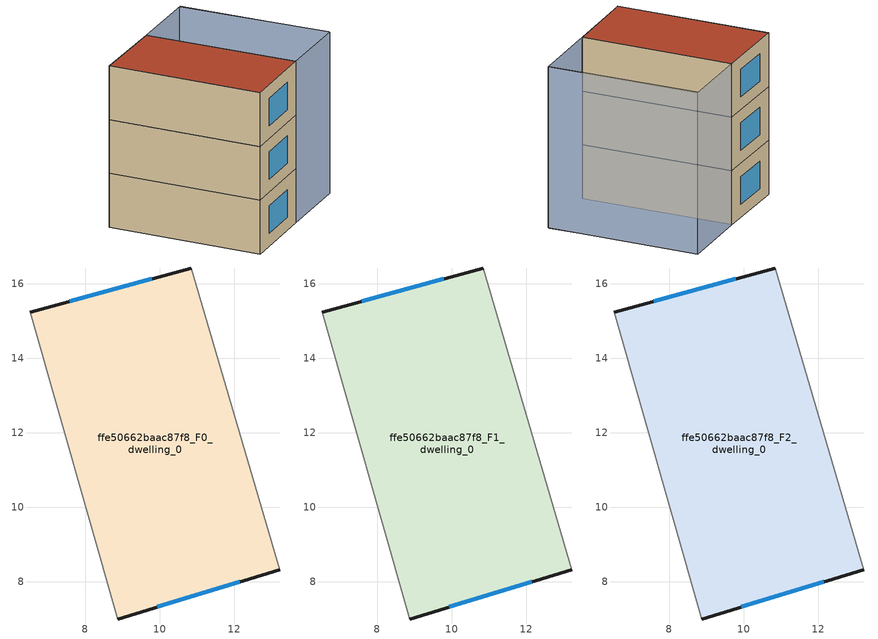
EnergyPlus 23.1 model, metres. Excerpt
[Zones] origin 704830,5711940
ffe50662baac87f8_F0_dwelling_0
 floor ground (EU_floor_Construction): 10.84,16.42 13.21,8.33 8.87,7.01 6.53,15.23 z0
 wall outside (EU_wall_Construction): 8.87,7.01 13.21,8.33 / 10.84,16.42 6.53,15.23 z0:3
 wall adiabatic (EU_wall_Construction): 13.21,8.33 10.84,16.42 / 6.53,15.23 8.87,7.01 z0:3
 window (EU_Window_Construction): 9.93,7.33 12.15,8.01 / 9.78,16.13 7.59,15.52 z0.73:2.27
ffe50662baac87f8_F1_dwelling_0
 floor to ffe50662baac87f8_F0_dwelling_0 (EU_floor_Construction): 10.84,16.42 13.21,8.33 8.87,7.01 6.53,15.23 z3
 wall outside (EU_wall_Construction): 8.87,7.01 13.21,8.33 / 10.84,16.42 6.53,15.23 z3:6
 wall adiabatic (EU_wall_Construction): 13.21,8.33 10.84,16.42 / 6.53,15.23 8.87,7.01 z3:6
 window (EU_Window_Construction): 9.93,7.33 12.15,8.01 / 9.78,16.13 7.59,15.52 z3.73:5.27
ffe50662baac87f8_F2_dwelling_0
 floor to ffe50662baac87f8_F1_dwelling_0 (EU_floor_Construction): 10.84,16.42 13.21,8.33 8.87,7.01 6.53,15.23 z6
 wall outside (EU_wall_Construction): 8.87,7.01 13.21,8.33 / 10.84,16.42 6.53,15.23 z6:9
 wall adiabatic (EU_wall_Construction): 13.21,8.33 10.84,16.42 / 6.53,15.23 8.87,7.01 z6:9
 window (EU_Window_Construction): 9.93,7.33 12.15,8.01 / 9.78,16.13 7.59,15.52 z6.73:8.27
 roof outside (EU_roof_Construction): 13.21,8.33 10.84,16.42 6.53,15.23 8.87,7.01 z9
shading: 6.53,15.23 8.89,7 / 17.28,9.57 14.84,17.56 / 13.22,8.33 10.84,16.42 / 10.84,16.42 14.92,17.62 / 14.92,17.62 17.29,9.53 / 17.29,9.53 13.22,8.33 z0:9
[Building]
EU S2 Campaign: North Axis=0; Terrain=City; Solar Distribution=FullExterior
[Site:Location]
London: Latitude=51.5; Longitude=-0.5; Time Zone=0; Elevation=25
[SizingPeriod:WeatherFileDays]
AnnualSizingPeriod: Begin Month=1; Begin Day of Month=1; End Month=12; End Day of Month=31; Day of Week for Start Day=Monday; Use Weather File Daylight Saving Period=No; Use Weather File Rain and Snow Indicators=No
[MATERIAL]
EU_InternalMass_Material: Roughness=MediumRough; Thickness=0.1; Conductivity=1; Density=1800; Specific Heat=900; Thermal Absorptance=0.9; Solar Absorptance=0.7; Visible Absorptance=0.7
[MATERIAL:NOMASS] Roughness=MediumRough; Thermal Absorptance=0.9; Solar Absorptance=0.7; Visible Absorptance=0.7
Name | Thermal Resistance
EU_wall_NoMass | 0.50783
EU_roof_NoMass | 0.465511
EU_floor_NoMass | 2.03132
[WINDOWMATERIAL:SIMPLEGLAZINGSYSTEM]
EU_Window_SimpleGlazing: UFactor=4.38586; Solar Heat Gain Coefficient=0.85; Visible Transmittance=0.85
[CONSTRUCTION]
EU_wall_Construction: EU_wall_NoMass
EU_roof_Construction: EU_roof_NoMass
EU_floor_Construction: EU_floor_NoMass
EU_Window_Construction: EU_Window_SimpleGlazing
EU_InternalMass_Construction: EU_InternalMass_Material
[ZONE] Type=1; Multiplier=1; Ceiling Height=autocalculate; Floor Area=autocalculate; Part of Total Floor Area=Yes
Name | Volume
ffe50662baac87f8_F0_dwelling_0 | 114.729
ffe50662baac87f8_F1_dwelling_0; ffe50662baac87f8_F2_dwelling_0 | 114.728
[INTERNALMASS] Construction=EU_InternalMass_Construction; Surface Area=38.2431
Name | Zone or ZoneList
ffe50662baac87f8_F0_dwelling_0_EU_InternalMass | ffe50662baac87f8_F0_dwelling_0
ffe50662baac87f8_F1_dwelling_0_EU_InternalMass | ffe50662baac87f8_F1_dwelling_0
ffe50662baac87f8_F2_dwelling_0_EU_InternalMass | ffe50662baac87f8_F2_dwelling_0
[OTHEREQUIPMENT] Fuel Type=Electricity; Design Level Calculation Method=Watts/Area; Power per Zone Floor Area=1; Fraction Latent=0; Fraction Radiant=0; Fraction Lost=0; Carbon Dioxide Generation Rate=0; EndUse Subcategory=EU_Step8_InternalGains
Name | Zone or ZoneList or Space or SpaceList | Schedule
EU_Step8_InternalGain_ffe50662baac87f8_F0_dwelling_0_f000 | ffe50662baac87f8_F0_dwelling_0 | EU_Step8_GainSchedule_ffe50662baac87f8_F0_dwelling_0_f000
EU_Step8_InternalGain_ffe50662baac87f8_F1_dwelling_0_f000 | ffe50662baac87f8_F1_dwelling_0 | EU_Step8_GainSchedule_ffe50662baac87f8_F1_dwelling_0_f000
EU_Step8_InternalGain_ffe50662baac87f8_F2_dwelling_0_f000 | ffe50662baac87f8_F2_dwelling_0 | EU_Step8_GainSchedule_ffe50662baac87f8_F2_dwelling_0_f000
[ZONEVENTILATION:DESIGNFLOWRATE] Schedule=EU_AlwaysOn; Design Flow Rate Calculation Method=AirChanges/Hour; Air Changes per Hour=0.537044; Ventilation Type=Natural; Fan Pressure Rise=0; Fan Total Efficiency=1; Constant Term Coefficient=1; Temperature Term Coefficient=0; Velocity Term Coefficient=0; Velocity Squared Term Coefficient=0; Minimum Indoor Temperature=-100; Maximum Indoor Temperature=100; Delta Temperature=-100; Minimum Outdoor Temperature=-100; Maximum Outdoor Temperature=100; Maximum Wind Speed=40
Name | Zone or ZoneList or Space or SpaceList
EU_ConstantAir_ffe50662baac87f8_F0_dwelling_0 | ffe50662baac87f8_F0_dwelling_0
EU_ConstantAir_ffe50662baac87f8_F1_dwelling_0 | ffe50662baac87f8_F1_dwelling_0
EU_ConstantAir_ffe50662baac87f8_F2_dwelling_0 | ffe50662baac87f8_F2_dwelling_0
[HVACTEMPLATE:THERMOSTAT] Constant Heating Setpoint=20; Constant Cooling Setpoint=50
EU_HeatOnly_ffe50662baac87f8_F0_dwelling_0; EU_HeatOnly_ffe50662baac87f8_F1_dwelling_0; EU_HeatOnly_ffe50662baac87f8_F2_dwelling_0
[HVACTEMPLATE:ZONE:IDEALLOADSAIRSYSTEM] System Availability Schedule=EU_AlwaysOn; Maximum Heating Supply Air Temperature=50; Minimum Cooling Supply Air Temperature=13; Maximum Heating Supply Air Humidity Ratio=0.0156; Minimum Cooling Supply Air Humidity Ratio=0.0077; Heating Limit=NoLimit; Cooling Limit=NoLimit; Heating Availability Schedule=EU_AlwaysOn; Cooling Availability Schedule=EU_CoolingOff; Dehumidification Control Type=ConstantSensibleHeatRatio; Cooling Sensible Heat Ratio=0.7; Dehumidification Setpoint=60; Humidification Control Type=None; Humidification Setpoint=30; Outdoor Air Method=None; Outdoor Air Flow Rate per Person=0.00944; Outdoor Air Flow Rate per Zone Floor Area=0; Outdoor Air Flow Rate per Zone=0; Demand Controlled Ventilation Type=None; Outdoor Air Economizer Type=NoEconomizer; Heat Recovery Type=None; Sensible Heat Recovery Effectiveness=0.7; Latent Heat Recovery Effectiveness=0.65
Name | Template Thermostat
ffe50662baac87f8_F0_dwelling_0 | EU_HeatOnly_ffe50662baac87f8_F0_dwelling_0
ffe50662baac87f8_F1_dwelling_0 | EU_HeatOnly_ffe50662baac87f8_F1_dwelling_0
ffe50662baac87f8_F2_dwelling_0 | EU_HeatOnly_ffe50662baac87f8_F2_dwelling_0
[SIZING:ZONE] Zone Cooling Design Supply Air Temperature Input Method=SupplyAirTemperature; Zone Cooling Design Supply Air Temperature=13; Zone Heating Design Supply Air Temperature Input Method=SupplyAirTemperature; Zone Heating Design Supply Air Temperature=50; Zone Cooling Design Supply Air Humidity Ratio=0.008; Zone Heating Design Supply Air Humidity Ratio=0.008; Cooling Design Air Flow Method=DesignDay; Cooling Design Air Flow Rate=0; Cooling Minimum Air Flow per Zone Floor Area=0.000762; Cooling Minimum Air Flow=0; Cooling Minimum Air Flow Fraction=0.2; Heating Design Air Flow Method=DesignDay; Heating Design Air Flow Rate=0; Heating Maximum Air Flow per Zone Floor Area=0.002032; Heating Maximum Air Flow=0.141576; Heating Maximum Air Flow Fraction=0.3; Account for Dedicated Outdoor Air System=No; Dedicated Outdoor Air System Control Strategy=NeutralSupplyAir; Dedicated Outdoor Air Low Setpoint Temperature for Design=autosize; Dedicated Outdoor Air High Setpoint Temperature for Design=autosize; Zone Load Sizing Method=Sensible Load Only No Latent Load; Zone Latent Cooling Design Supply Air Humidity Ratio Input Method=HumidityRatioDifference; Zone Cooling Design Supply Air Humidity Ratio Difference=0.005; Zone Latent Heating Design Supply Air Humidity Ratio Input Method=HumidityRatioDifference; Zone Humidification Design Supply Air Humidity Ratio Difference=0.005
ffe50662baac87f8_F0_dwelling_0; ffe50662baac87f8_F1_dwelling_0; ffe50662baac87f8_F2_dwelling_0
[SCHEDULE:CONSTANT]
Name | Hourly Value
EU_AlwaysOn | 1
EU_CoolingOff | 0
[SCHEDULE:FILE] Column Number=1; Rows to Skip at Top=0; Number of Hours of Data=8760; Column Separator=Comma; Interpolate to Timestep=No; Minutes per Item=60; Adjust Schedule for Daylight Savings=Yes
Name | File
EU_Step8_GainSchedule_ffe50662baac87f8_F0_dwelling_0_f000 | ../../schedules/ffe50662baac87f8/ffe50662baac87f8_F0_dwelling_0_f000_gain.csv
EU_Step8_GainSchedule_ffe50662baac87f8_F1_dwelling_0_f000 | ../../schedules/ffe50662baac87f8/ffe50662baac87f8_F1_dwelling_0_f000_gain.csv
EU_Step8_GainSchedule_ffe50662baac87f8_F2_dwelling_0_f000 | ../../schedules/ffe50662baac87f8/ffe50662baac87f8_F2_dwelling_0_f000_gain.csv
